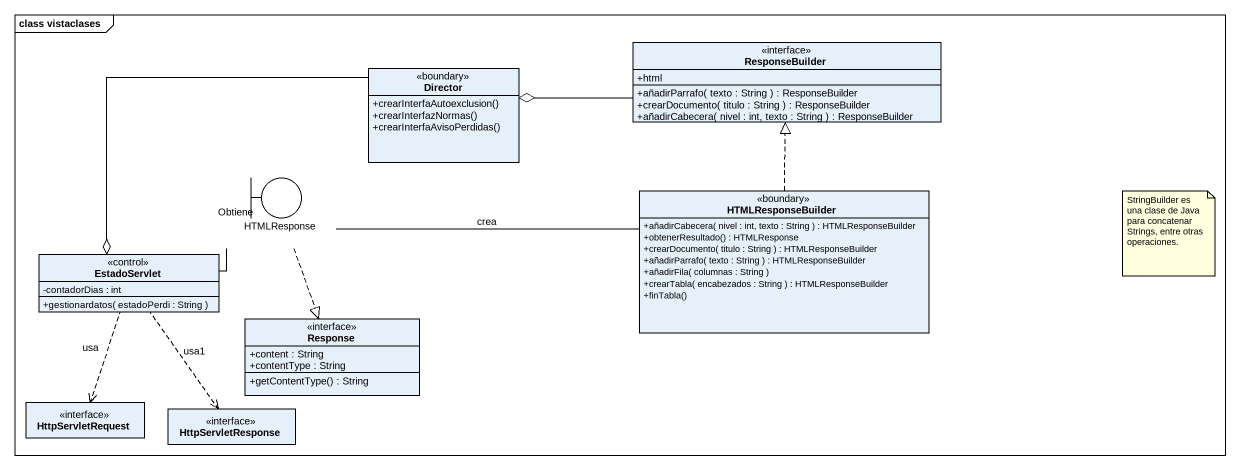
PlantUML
@startuml
mainframe class vistaclases
allowmixing
hide circle
hide empty members
skinparam classAttributeIconSize 0
interface ResponseBuilder {
  +html
  +añadirParrafo( texto : String ) : ResponseBuilder
  +crearDocumento( titulo : String ) : ResponseBuilder
  +añadirCabecera( nivel : int, texto : String ) : ResponseBuilder
}
class Director <<boundary>> {
  +crearInterfaAutoexclusion()
  +crearInterfazNormas()
  +crearInterfaAvisoPerdidas()
}
boundary HTMLResponse
class HTMLResponseBuilder <<boundary>> {
  +añadirCabecera( nivel : int, texto : String ) : HTMLResponseBuilder
  +obtenerResultado() : HTMLResponse
  +crearDocumento( titulo : String ) : HTMLResponseBuilder
  +añadirParrafo( texto : String ) : HTMLResponseBuilder
  +añadirFila( columnas : String )
  +crearTabla( encabezados : String ) : HTMLResponseBuilder
  +finTabla()
}
class EstadoServlet <<control>> {
  -contadorDias : int
  +gestionardatos( estadoPerdi : String )
}
interface Response {
  +content : String
  +contentType : String
  +getContentType() : String
}
interface HttpServletRequest
interface HttpServletResponse
Director o-right- ResponseBuilder
HTMLResponse ..|> Response
HTMLResponseBuilder .up.|> ResponseBuilder
HTMLResponseBuilder -left- HTMLResponse : crea
EstadoServlet o-right- Director
EstadoServlet -right- HTMLResponse : Obtiene
EstadoServlet ..> HttpServletRequest : usa
EstadoServlet ..> HttpServletResponse : usa1
note as N1
  StringBuilder es una clase de Java para concatenar Strings, entre otras operaciones.
end note
@enduml
